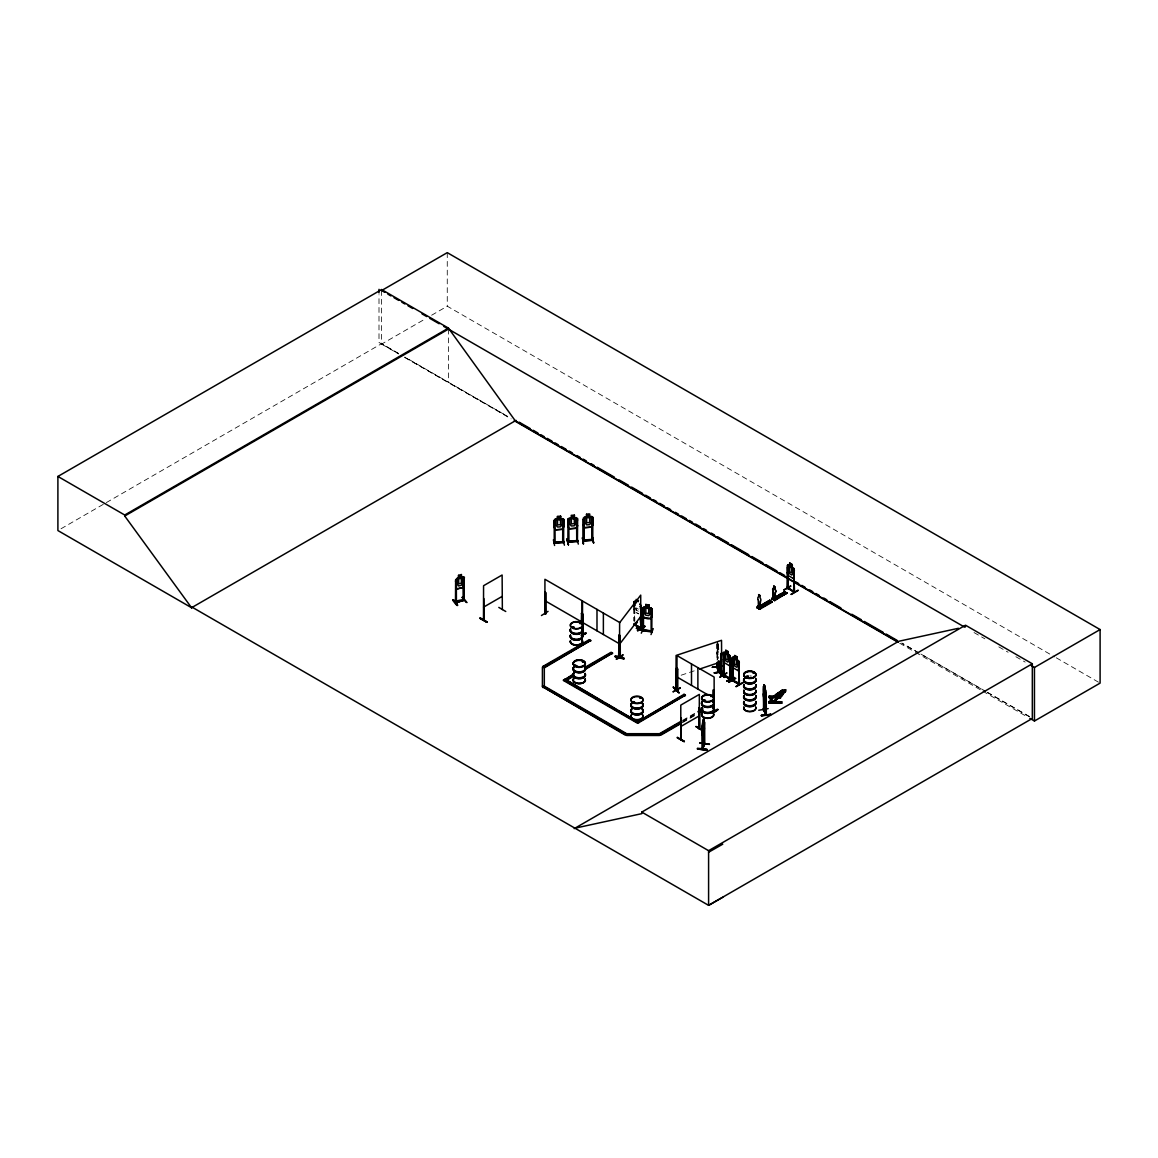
<?xml version="1.0" encoding="UTF-8"?>
<svg xmlns="http://www.w3.org/2000/svg" width="1158" height="1158" viewBox="0 0 1158 1158"><rect width="100%" height="100%" fill="white"/><g stroke="black" fill="none" stroke-linecap="round" stroke-linejoin="round"><path stroke-width="0.75" stroke-dasharray="5 3.75" d="M61.027 528.757L104.785 503.484M106.348 502.586L381.619 343.651L398.714 353.523M381.619 290.542L381.619 344.1L425.391 318.841M431.63 315.222L447.263 306.204L1054.692 656.904M682.684 720.305L696.609 712.271M682.684 720.971L696.609 712.937M682.496 721.984L696.407 713.95M682.496 722.65L696.407 714.616M681.136 675.215L696.276 670.164M718.64 647.742L718.756 649.334L717.207 643.906M716.889 650.926L717.077 654.111L716.889 643.848M638.376 609.137L636.22 607.921L636.22 612.669M638.376 611.25L636.22 610.034L635.076 607.27M398.482 353.653L378.999 342.45L378.999 294.653M404.721 357.243L507.494 416.344L404.938 357.113M918.916 652.938L901.793 643.081L918.873 652.953M985.878 691.442L920.48 653.821L985.704 691.543M987.427 692.325L1029.476 716.513M1056.27 657.802L1100.1 683.119M974.037 632.572L984.879 638.825M998.818 646.873L1008.126 652.244M1015.87 656.716L1025.163 662.087M987.253 692.426L1029.216 716.657M381.619 344.1L398.714 353.972M404.938 357.561L511.127 418.863M899.708 643.211L913.807 651.361M915.385 652.258L981.188 690.255M982.751 691.167L1028.188 717.395M717.642 643.877L717.844 645.209L717.642 642.241L717.149 660.19M717.526 650.68L718.119 652.388L717.526 645.773L717.497 660.161M718.119 654.502L717.222 649.768M717.091 654.067L718.64 658.395M718.119 643.964L718.423 651.664M718.235 643.92L718.221 646.584M716.99 643.848L716.99 659.684M634.787 608.79L634.787 621.296M634.555 607.154L634.555 621.426M634.164 608.428L634.164 620.934M633.918 608.572L633.918 621.064M448.45 329.118L448.45 382.676M447.263 252.647L447.263 306.204M749.819 675.939A6.137 3.546 0 0 1 751.397 676.069M634.627 611.685L633.918 608.659L634.685 611.627L638.666 613.87L634.555 611.728"/><path stroke-width="1.5" d="M716.961 666.776L717.526 666.458M716.99 663.259L717.178 667.399L717.497 661.942M724.242 677.14L719.219 671.915C732.971 684.696 715.572 671.901 717.395 666.849M718.655 670.945L718.582 671.857L719.046 670.974M702.139 749.125L704.455 743.725M702.776 747.981L702.182 749.255L702.081 726.211L704.281 720.869M702.776 748.763L704.831 743.798L702.284 748.734M704.759 722.404L704.194 744.218M704.788 743.885L704.078 720.406M759.995 607.704L760.415 600.944A2.186 1.259 60 0 0 760.097 597.948L760.068 595.777M760.097 607.646L760.415 600.944M774.977 599.048L775.295 592.346A2.186 1.259 60 0 0 774.977 589.35L774.963 586.86M775.064 598.99L775.382 592.288A2.186 1.259 60 0 0 775.064 589.292L774.977 587.424M775.686 696.204L769.173 696.103L770.417 696.58L770.417 697.883L769.173 697.42M774.456 696.638L771.416 696.595L771.185 702.79C800.221 703.413 761.486 703.413 770.186 702.819L770.417 696.58M770.186 702.819L770.186 701.516C761.486 702.095 800.221 702.11 771.185 701.487M771.185 702.79L771.561 697.652L782.504 690.429M771.575 702.805L782.547 695.234M778.625 693.729L771.561 697.652M772.936 701.053C782.157 696.566 767.421 706.293 773.226 696.667L782.374 690.139L775.715 694.539M771.416 696.595L771.416 697.898L780.579 697.594M782.258 690.154L783.228 690.139L782.113 695.712L775.368 700.069M785.486 689.821L785.413 691.558L782.055 694.67L775.484 698.129L775.556 696.392L777.597 694.149L783.011 691.456L783.155 690.067M782.996 693.266L785.558 691.63L785.573 689.705L783.17 691.413M704.281 727.89L704.18 731.045L704.411 727.861M464.242 577.306L464.199 600.394C463.779 598.02 464.474 601.074 455.427 602.565C456.194 599.048 473.115 599.106 455.716 601.986M697.434 748.908C706.467 747.489 714.356 751.991 697.434 748.908L707.017 750.181M697.55 748.604L707.118 749.863M697.55 748.256L707.118 749.559M759.185 606.691L758.215 606.835L759.141 606.271M758.215 606.879L759.272 606.503L758.041 606.343L758.041 607.907M758.519 607.096L760.835 608.225L760.835 607.299L759.373 607.936L759.706 609.282L772.314 602.03L769.795 600.191L757.057 607.747L769.824 600.495M774.152 597.861L773.168 598.107L773.92 598.107M773.399 598.454L773.197 591.029A2.186 1.259 60 0 1 773.515 588.409L773.906 585.919M773.891 597.745L774.166 598.049M765.583 701.024L765.843 698.94C766.118 704.701 762.529 695.147 763.368 693.613M614.927 656.514C620.471 654.545 632.804 662.376 614.927 656.514L623.959 658.772M615.13 656.166L624.119 658.511M486.953 622.353L479.962 618.329L486.953 622.309M487.113 622.15L480.121 618.184M684.175 741.757L677.184 737.733L684.364 741.192M677.358 737.241L684.335 741.54M572.588 627.303L574.006 627.014L572.66 627.462M573.76 627.303L572.284 627.202M579.55 623.236L580.563 623.409L579.565 623.482M580.042 623.409L580.419 623.54M580.187 622.874L579.811 623.25M576.264 666.299C573.919 666.4 576.727 664.62 575.063 665.763A6.123 3.532 0 0 0 585.181 664.287A6.123 3.532 0 0 0 577.683 659.959A6.123 3.532 0 0 0 574.933 665.879L575.135 665.676M575.454 665.416L576.655 665.778L575.338 665.372M582.344 661.811L583.096 661.377M582.691 661.406L583.256 662.029L582.503 661.58M633.744 702.37C632.123 700.691 636.335 702.732 633.122 702.284M634.656 702.153L632.818 701.878M640.229 698.274L641.069 698.202M640.084 697.97L641.127 697.97L640.36 698.202M705.019 700.518L703.586 700.46M711.577 696.465L710.795 696.537M745.882 677.3C745.347 675.013 749.255 677.777 746.085 677.387M746.736 677.025L746.273 676.938M747.127 677.01L747.388 676.634M765.974 604.1L765.076 603.593L765.974 603.434M765.974 604.259L765.974 603.289M753.887 672.798L752.961 673.102M780.955 595.603L781.129 594.691M721.781 674.159L720.667 675.056L720.754 653.604L721.695 653.503L720.754 653.604M758.939 606.3L758.215 606.662M463.272 587.164L464.242 584.341M455.716 579.709L456.57 589.205L463.388 587.28L464.387 577.306L461.333 577.249L461.434 574.498L458.525 575.309L458.582 578.001M763.614 709.593L766.307 714.052L763.354 709.593L765.901 714.964M619.458 656.311C618.98 654.719 618.386 658.164 620.297 656.904L620.21 635.452M620.225 656.948L619.993 656.543M640.316 629.17L640.823 629.286M729.424 665.575L730.336 663.491L729.482 665.705L724.112 662.608L723.417 652.504L725.849 652.967L725.849 650.333M738.312 670.714L739.079 661.58L733.101 657.078L732.305 657.643L732.334 680.672L732.305 657.643M739.151 668.557L738.37 670.829L733.014 667.732L732.377 664.663L733.014 667.732M794.2 576.423L793.418 578.595L794.2 576.322M673.507 687.534C690.964 704.18 661.811 676.33 678.545 692.035M673.536 687.157L678.559 692.484M562.629 529.148L563.7 526.514M554.204 527.295L555.203 529.843L562.716 529.278L563.801 526.528L563.801 519.435L560.602 518.755L560.602 516.106L560.501 518.9L562.108 519.667L562.108 524.588L560.501 526.818L557.519 527.035L555.912 525.037L555.912 520.13L557.519 519.131C556.781 512.603 559.184 521.086 555.218 519.146L554.204 520.231L554.248 543.247L563.801 542.48L562.86 541.539M569.027 528.815L576.525 528.207L577.625 525.5L576.539 528.265L569.027 528.815L568.028 526.268M589.755 516.656L592.954 517.351L592.954 524.429L591.781 527.049L584.341 527.686L583.357 525.139M592.954 524.429L591.854 527.136L584.341 527.686L583.444 525.052M452.764 600.249C461.695 612.828 455.774 598.787 452.764 600.264M457.497 605.142L453.212 599.699M702.616 749.197L702.472 725.27C704.05 709.289 704.513 728.396 702.848 731.393L702.472 730.191M702.978 720.985L703.413 719.9M702.978 721.868L703.413 720.783M702.443 724.647L702.819 720.826M704.165 720.537L703.644 721.81L703.673 719.031M702.848 729.294L703.543 722.679L702.819 748.806M702.211 733.231L702.443 735.301L704.165 731.002M699.939 742.756L709.405 744.406L699.823 742.654M651.925 631.168L651.809 631.993L642.473 630.676L642.618 607.646L642.632 630.734L643.443 630.821L643.501 609.166L642.632 609.036M648.9 604.925L648.769 607.689L650.333 608.79L650.333 613.711L648.769 615.607L645.831 615.202L644.268 612.871L644.268 607.95L645.831 607.299L645.759 604.49L648.9 604.925L648.9 607.559L652.041 608.92C652.547 616.577 652.75 621.354 643.558 617.518L642.589 614.768M645.759 607.125L645.759 604.49M652.041 608.92L650.926 607.849M643.645 627.781L641.286 633.194M642.574 629.648L651.983 630.951M643.602 629.822L643.312 630.792L642.647 629.923M651.925 610.527L651.071 610.396L651.143 631.892L651.259 630.835M653.228 628.649L651.013 634.57M464.315 600.336L455.485 602.768L455.63 579.709L458.626 578.016L458.582 575.367M651.925 615.969L650.854 618.444L643.66 617.388L642.719 614.71M719.958 677.256L726.978 672.899L720.015 676.909M728.845 682.38L735.764 678.371M783.908 590.117L790.856 586.122M541.452 615.52L548.052 611.366M634.266 624.524C632.977 623.438 641.677 620.92 634.613 623.684M680.224 687.953L673.377 691.659M553.394 539.831L554.581 545.49M566.667 539.281L568.404 544.463M567.13 539.194L568.404 544.796M567.145 538.861L568.462 544.897M583.646 543.71L582.474 537.703L583.285 543.739M545.765 613.103L544.853 612.9L545.635 613.335M582.315 634.902L583.212 635.887L583.14 614.42L582.271 614.203L583.14 614.42M582.315 635.684L583.212 635.814L582.199 634.801M618.69 655.949L619.24 656.268M618.661 656.687L618.994 635.12L619.24 657.049M634.888 624.09L634.092 623.684M619.689 656.948L620.254 656.268M640.852 627.81L640.186 627.477M676.692 690.182L677.734 690.414L677.647 668.991L676.779 668.759L677.647 668.991M714.182 711.432L714.124 677.025L677.025 655.602L676.822 690.255M723.417 652.504L723.938 675.823M724.387 674.94L723.967 675.027M724.387 675.722L723.692 653.894L724.155 675.867M723.62 675.288L730.568 679.225L729.873 657.469L730.018 678.892M732.507 679.63L733.043 681.005L733.202 664.75M794.2 569.287L794.272 592.331C781.245 583.27 790.176 589.234 787.874 588.713M788.337 587.844L787.31 587.569M788.019 567.29L787.397 566.928L788.265 588.496M563.758 542.277L554.016 542.972L555.073 542.928M563.613 542.277L562.672 542.364L562.774 520.926L563.7 521.057L562.774 520.926M567.825 541.987L568.94 542.089L568.795 520.478L567.927 520.55L568.795 520.478M577.625 540.67L576.742 540.772C575.729 542.566 577.958 538.513 577.625 541.452M576.496 541.336L577.581 541.264L568.013 541.93M592.896 539.339L583.14 540.062L584.225 539.99M592.896 540.12L583.154 540.815L584.225 540.772M591.955 518.972L592.838 518.9L591.912 518.77L591.81 540.207L592.766 540.12M483.494 620.138L483.566 585.716L502.123 575.005L502.355 609.586M573.688 627.462L573.615 627.636M576.843 666.038L575.685 665.836M703.528 700.286L704.44 700.098M703.934 700.257L705.077 700.691M780.246 594.749L780.579 595.603M753.612 673.059L753.67 672.61M763.658 686.289L765.655 690.414M640.374 608.601L641.04 608.211L640.692 630.097L641.011 606.98L640.142 606.763L641.011 606.98M636.451 628.287L645.657 630.386L636.611 628.085M640.779 629.286L640.591 629.59M619.544 622.83L640.721 595.111L640.692 630.097M620.601 642.878L640.721 616.534M484.145 620.167L483.87 598.541M699.649 729.019L699.345 707.408L699.577 728.975M577.437 540.743L568.071 541.408L567.869 542.176L568.013 519.146L571.241 518.017M586.556 514.253L586.657 516.975L586.541 514.195L589.755 514.022L589.654 516.743L591.246 517.51L591.246 522.432L589.654 524.661L586.657 524.878L585.065 522.895L585.065 517.973L586.657 516.975L583.357 518.075L583.4 541.09L592.939 540.323L592.013 539.382M640.678 628.78L640.823 630.068M758.548 594.792L759.518 594.821M554.971 521.505L554.089 521.578L554.971 521.505L555.116 543.116L554.175 542.147L554.175 543.203M554.19 542.176L563.743 541.741L554.074 542.451M568.824 542.132L568.94 541.539M583.314 541.061L583.241 519.421L584.124 519.349L584.066 541.032L584.211 540.221M592.939 539.541L583.212 540.294M458.669 578.059L457.222 579.347L457.222 584.269L458.669 585.977L461.376 585.21L462.838 582.691L462.838 577.77L461.376 577.306L461.333 574.614M763.325 708.884L763.947 710.1L763.267 686.564M619.906 657.353L619.863 635.93M642.589 607.704L645.86 607.226M633.267 701.647L633.889 701.69M787.628 566.798L787.382 588.38L787.44 565.35L788.164 564.829L794.2 569.345L793.476 567.898M787.44 565.35L788.164 564.829M633.846 606.937L633.846 601.639L636.22 601.957M716.961 666.849L718.857 672.349L719.002 661.03M719.176 671.466L717.367 666.805M783.011 691.456L785.645 689.763M782.49 690.776L771.778 698.245M771.807 697.898L782.75 690.675M642.545 630.444L643.602 630.603M757.057 607.747L757.245 606.691C758.968 603.825 759.634 609.716 758.157 607.849M769.795 600.191L770.432 600.959L757.231 607.733M757.506 608.008L770.403 600.959M784.632 591.883L772.024 599.091L785.413 592.303L772.473 599.352M784.646 591.883L772.082 599.135L772.212 598.049C774.63 594.966 773.501 602.58 773.848 598.035M785.052 592.1L772.212 598.99L774.716 600.64L774.08 600.148L787.093 592.882L774.659 600.611M759.749 609.282L758.939 608.833L772.125 601.538L759.127 608.819M759.373 609.079L757.245 607.632L770.244 600.64M771.532 601.595L772.27 602.03M784.777 591.55L786.962 593.214M774.355 600.423L775.817 598.657L775.817 599.583L773.689 598.179M786.919 593.171L773.906 600.162L786.658 592.795M498.809 607.4L505.756 611.496M681.092 717.946L681.034 739.73L681.338 718.076M680.788 739.557L680.788 705.106L699.345 694.395L699.229 729.178L699.577 707.552M696.175 726.732L701.864 730.249M633.846 601.639L633.918 606.98M634.656 601.06L636.307 602.088M545.172 592.158L545.317 613.581M581.403 623.684L581.649 613.219L582.271 623.901M582.271 613.581L581.403 613.364M581.533 635.076L585.702 632.659L585.716 633.383M582.966 634.627L586.078 633.296L581.533 635.814M581.244 635.699L585.745 633.064M634.555 624.017L637.03 622.28M618.792 656.76L618.994 635.12M640.316 627.448L634.627 624.48L640.663 627.752M634.627 624.263C641.995 630.155 641.431 630.907 640.142 617.475M637.508 630.097C655.833 621.397 634.946 629.648 637.899 630.748M637.566 630.155L644.47 626.116M637.508 630.545L644.528 626.507M637.87 630.69L644.818 626.71M616.215 659.047C629.735 650.029 620.326 657.758 616.505 659.249M677.169 689.271L676.706 689.632M680.238 687.924L673.015 691.847M677.734 690.414C677.792 688.721 675.418 689.299 676.706 688.851M713.256 696.711L713.487 689.69L713.965 711.649L713.777 710.809M713.386 711.548C721.043 706.366 717.468 711.374 712.387 713.024M712.098 712.792L717.627 709.564M712.358 712.952L717.917 709.738M192.402 607.328L191.649 607.776L57.9 530.552L57.9 476.445L381.619 289.543L448.45 328.119L515.281 420.817L897.913 641.735M381.619 289.543L381.619 290.542L447.263 252.647L1100.1 629.561L1100.1 683.119L1034.456 721.014L1029.766 718.293M57.9 476.445L124.731 515.02L448.45 328.119M722.766 897.276L708.595 905.353L192.315 607.284L191.548 607.718L124.731 516.019L448.45 329.118M191.548 607.718L516.034 420.383M483.566 607.139L502.123 596.428M542.957 666.415L589.35 639.636L590.696 640.417L544.318 667.862L542.957 666.415L544.318 667.196L590.696 640.417M542.957 667.08L555.333 659.944M558.417 658.164L569.244 651.911M572.341 650.13L583.154 643.877M586.252 642.097L589.35 640.302L590.696 641.083M678.052 723.649L659.495 734.36L626.695 734.36L625.349 735.142L542.957 686.911L544.318 686.129L626.695 733.694L659.495 733.694L681.15 721.202M542.957 687.577L544.318 686.795L597.166 717.309M642.299 719.075L637.667 721.752L684.045 694.308L685.391 695.09L637.667 723.316L563.454 680.47L574.079 673.666M584.906 667.413L611.178 652.244L612.539 653.025L584.703 669.758M563.454 680.47L572.53 675.23M584.906 668.094L611.178 652.909L612.539 653.691M573.89 675.346L566.146 680.47L573.89 676.011M584.703 669.092L612.539 653.025M792 564.409C786.21 561.702 794.359 564.091 792 567.044M789.64 565.77L789.799 563.222M793.809 591.738L793.823 570.358L794.518 592.187L787.744 588.235M794.446 570.72L793.577 570.503M788.062 575.497L787.44 572.428L788.062 575.497L793.505 578.551M773.428 588.467L773.515 588.409A2.186 1.259 60 0 0 773.11 591.087L773.211 598.295M758.128 599.728L758.229 599.685A2.186 1.259 60 0 1 758.548 597.05L758.924 594.575M758.693 606.068L757.245 606.691M772.212 598.049L773.674 597.412M760.835 607.299L759.373 607.936M775.817 598.657L774.355 599.279M758.924 608.819L771.677 601.451M794.272 591.55L793.751 591.188M797.934 590.218L791.015 594.271M798.253 590.421L791.305 594.474M728.049 651.52L729.048 660.697L727.904 662.159L725.776 660.928L724.633 658.149L725.776 650.203L728.049 651.52L727.977 654.198L730.336 656.412L730.336 679.442L723.446 675.461L723.692 653.894M729.453 655.052L730.336 656.412M723.417 659.568L724.199 662.564M730.495 657.831L729.627 657.614M732.58 659.032L733.043 681.005M732.334 680.6L739.224 684.566L739.224 661.536L736.864 659.336L736.951 656.658L737.936 665.836L736.792 667.283L734.664 666.053L733.521 663.288L733.521 658.366L734.664 657.976M738.905 684.031L738.761 662.608L739.47 684.436L732.507 680.412M645.397 717.294L682.496 695.871M739.397 662.969L738.529 662.738M563.454 679.804L637.667 722.65L685.391 695.09M542.957 686.911L625.349 734.476L626.695 733.694L626.695 735.475L659.495 735.475L659.495 733.694L660.856 734.476L680.947 722.867M729.554 678.429L730.235 679.442M730.148 678.588C713.893 669.903 735.2 680.586 729.627 678.284M726.978 680.933L734.317 677.56L727.021 680.991M727.065 681.382L734.027 677.358L727.021 681.295M739.224 683.785C722.418 675.157 744.478 685.522 738.558 683.452M735.967 686.506L742.886 682.453M736.242 686.68L743.204 682.699M698.158 711.388L702.79 708.71M698.158 712.054L702.79 709.376M699.504 712.156L702.602 710.375M659.495 734.36L660.856 735.142L680.947 723.547M699.504 712.836L702.602 711.041M680.788 726.529L699.345 715.818M574.194 828.636L898.68 641.286L958.462 628.287M574.947 828.187L641.778 813.654L641.778 812.105L965.497 625.204L1032.328 663.78L1032.328 718.452L708.595 905.353L708.595 850.681L1032.328 663.78M965.497 626.753L964.744 627.202L443.789 326.426M1031.358 665.662L1034.456 667.457L1100.1 629.561M708.595 852.245L722.766 844.168M763.325 708.754L766.307 714.935L766.234 693.483M677.169 690.052L676.011 689.893L676.084 655.471L721.521 640.316L721.781 674.94L720.927 675.186L720.927 653.763M676.952 689.879L676.214 689.343M455.441 601.755L455.615 602.753M456.295 601.784L456.295 602.565L456.223 580.911L455.427 581.142L456.368 581.099L456.368 602.522M573.471 627.318L572.834 627.361M746.143 676.677L747.069 676.75M710.925 696.233L711.099 696.276M705.121 700.025L703.688 700.59M676.258 668.658L677.025 668.398L676.084 668.484L676.156 690.11M719.683 672.205L719.176 661.536M676.084 689.907L677.025 689.821M699.649 669.034L721.521 661.739M463.316 576.756L456.556 578.508M463.287 578.942L464.242 578.884L463.287 578.942L463.475 600.582L463.446 579.116M456.599 589.031L463.388 587.28M462.172 597.21L466.891 602.609L462.563 597.456M780.391 594.836L781.491 595.198M781.129 595.415L780.246 595.501M704.296 699.837L703.528 700.561M577.422 541.495L577.639 518.48L574.44 517.785M636.22 602.131L635.076 602.348L635.076 605.634M582.923 635.264L582.764 635.988L582.908 614.565M793.751 590.956L794.185 592.331M729.801 678.849L729.873 662.825M738.818 683.249L739.122 684.581M764.164 698.115L764.237 684.769L765.105 686.564L764.975 699.779M765.105 689.198L764.975 697.145L763.73 692.47L764.164 687.562M765.67 690.356L765.93 715.022L765.974 691.919M763.542 696.812L765.684 701.01M758.751 710.259L768.217 708.609M766.003 713.632L765.974 714.356M761.356 715.297L770.982 714.544L761.371 715.369M761.486 715.991L770.982 714.529M721.955 665.763L712.3 667.298L721.955 666.212M721.941 666.053L712.3 667.298M723.866 671.712L714.197 672.87L723.866 671.351M557.403 516.352L560.617 516.178M562.687 518.654L555.218 519.146M576.51 517.64L569.056 518.191L568.013 519.146M576.597 519.913L577.524 520.043L576.597 519.913L576.742 541.553M555.203 529.843L562.716 529.278M563.15 539.556L564.395 545.201M567.869 541.394L576.496 540.554M577.524 541.466L568.071 542.19M577.104 538.47L578.305 544.101M593.547 543.044L592.288 536.965L593.591 542.595M545.172 613.581L545.896 613.175M640.388 627.274L640.852 628.591M640.736 628.548L633.918 624.64M542.407 686.129L544.318 686.129M626.695 734.809L659.495 734.809M643.298 630.039L651.824 631.182M591.984 540.41L591.912 518.77M568.071 541.408L568.795 541.133M562.846 542.566L562.672 541.582M765.785 604.114L765.047 603.694M466.428 602.305L462.172 597.514M645.831 604.664L648.769 605.055M643.631 606.995L650.854 607.979M704.31 720.783L704.194 744.333M702.081 733.289L702.11 726.182M699.837 742.944L709.434 744.261M763.527 710.129L763.585 688.663M592.317 536.965L593.634 542.957M718.8 672.277L718.669 661.073M677.3 690.53L677.416 669.121M794.055 591.506L788.091 588.206L793.505 591.333M738.876 684.045L738.761 669.744M773.993 586.006L774.861 586.918M759.026 594.647L759.894 595.559M574.325 517.887L575.931 518.639L575.931 523.561L574.325 525.79L571.343 526.007L569.736 524.024L569.736 519.102L571.343 518.104L571.227 515.324L574.44 515.151L574.325 517.887L574.325 515.18M638.536 600.626L636.147 599.366L636.22 603M638 600.93L636.611 600.148L638 601.813M544.853 612.9L545.635 614.116L545.809 592.52M703.007 730.466L696.001 726.442L703.007 730.756M480.15 617.793L487.113 621.846M381.619 290.542L384.731 292.337M387.843 294.132L390.955 295.927M394.053 297.722L398.714 300.414M401.826 302.209L404.938 304.004M408.05 305.799L412.711 308.491M422.033 313.876L426.694 316.568M429.806 318.363L439.128 323.733M519.16 422.178L530.089 428.489M533.216 430.298L537.905 433.005M541.018 434.8L544.144 436.609M547.271 438.404L551.961 441.111M555.087 442.921L558.199 444.73M561.326 446.525L566.016 449.232M569.143 451.041L572.255 452.836M576.945 455.543L580.071 457.352M583.198 459.147L586.31 460.956M591 463.663L594.126 465.458M597.253 467.267L614.435 477.183M619.11 479.89L628.49 485.303M631.602 487.098L642.545 493.409M645.657 495.219L650.347 497.926M653.474 499.72L656.6 501.53M659.727 503.339L664.403 506.032M667.529 507.841L670.656 509.65M675.331 512.343L678.458 514.152M681.584 515.961L686.274 518.668M689.401 520.463L692.513 522.272M695.64 524.067L700.329 526.774M703.456 528.584L706.568 530.378M711.258 533.085L714.385 534.895M717.511 536.69L728.44 543.001M731.567 544.81L748.748 554.725M751.86 556.535L762.804 562.846M765.916 564.641L776.859 570.966M779.971 572.761L784.661 575.468M795.589 581.779L798.716 583.589M801.843 585.383L804.969 587.193M809.645 589.9L812.771 591.695M815.898 593.504L819.024 595.299M823.714 598.006L826.826 599.815M829.953 601.61L840.882 607.936M851.825 614.247L861.19 619.646M864.317 621.455L883.062 632.268M886.174 634.077L897.117 640.388M514.253 420.672L898.145 642.314M790.538 586.006L783.966 589.813M773.848 599.598L773.139 597.629M736.951 656.658L734.592 655.385L734.664 658.149M733.028 657.122L734.737 658.106M724.17 652.099L729.424 655.124M735.475 678.255L728.903 682.048M544.926 600.698L582.04 622.121M582.517 622.468L619.617 643.891M677.025 677.039L708.218 695.046M685.391 695.755L684.045 694.308M601.914 701.111L564.8 679.022L639.013 722.534L618.908 710.94M604.997 702.906L615.824 709.145M600.278 719.104L611.163 725.386M614.261 727.181L626.695 734.36M641.778 812.105L708.595 850.681M562.629 518.683L563.816 519.508M634.801 624.828L634.801 624.061M582.286 634.193L581.895 634.367A6.224 3.59 0 0 1 577.234 639.679A6.224 3.59 0 0 1 570.416 635.192M545.765 613.885L545.563 592.664M544.926 613.754L544.926 579.275L582.04 600.698L582.04 624.046M783.069 693.28L783.011 694.482M619.53 657.252L619.617 622.468L582.517 601.045L582.517 624.379M453.198 599.728L457.555 605.229M764.135 684.783L764.975 686.607M764.309 685.666L764.83 687.62L764.309 686.549M764.164 688.445L764.975 690.125M764.164 693.367L764.975 695.032M455.716 586.73L456.643 589.089M770.866 714.211L761.371 715.673M591.81 516.439L584.356 516.989M584.124 519.349L583.241 519.421M583.241 543.797L582.532 537.688M723.953 672.045L714.211 672.798M702.11 733.217L702.341 735.287M758.229 599.685L758.447 606.806L758.519 605.967M1034.456 667.457L1034.456 721.014M793.823 570.358L793.823 591.781M791.927 564.453L792.984 573.601L791.84 575.048L789.713 573.818L788.569 571.053L789.713 563.092M788.265 574.296L788.091 588.756M784.965 594.112L782.649 592.954M783.691 594.85L781.375 593.692M781.288 596.24L778.958 595.082M780.579 696.291L780.564 698.057M780.145 701.632L780.116 703.398M775.628 598.556L775.628 599.294L773.023 597.702L773.023 599.265M773.501 597.311L773.501 598.237M772.4 598.15L772.4 598.903M769.998 602.753L767.667 601.61M769.173 696.103L769.158 697.869M769.187 701.502L769.173 703.21M767.58 604.143L765.264 603M764.237 684.769L764.266 687.548M763.918 695.755L763.947 710.1M760.661 607.197L760.661 607.936M717.323 663.216L717.178 667.399M713.487 689.69L713.487 696.566M697.883 667.645L697.883 689.082M691.5 663.968L691.5 685.391M676.851 668.224L676.779 690.269M651.925 608.949L651.809 631.993M645.44 630.676L636.408 628.403M603.376 613.089L603.376 634.512M596.992 609.412L596.992 630.835M592.838 517.337L592.751 540.395M581.649 613.219L581.649 623.54M568.129 519.16L568.144 526.253M563.7 519.479L563.599 542.552M554.32 520.246L554.32 527.266M378.999 289.341L378.999 292.887M124.731 515.02L124.731 516.019M713.082 707.755A6.224 3.59 0 0 1 707.697 713.154A6.224 3.59 0 0 1 702.313 707.755M713.01 708.131A6.123 3.532 0 0 1 707.697 713.429A6.123 3.532 0 0 1 702.399 708.131M712.995 712.735A6.108 3.532 0 0 1 707.697 718.032A6.108 3.532 0 0 1 702.399 712.735M713.024 713.082A6.152 3.546 0 0 1 707.697 718.394A6.152 3.546 0 0 1 702.37 713.082M713.082 701.849A6.224 3.59 0 0 1 707.697 707.234A6.224 3.59 0 0 1 702.313 701.849M713.01 707.133A6.137 3.546 0 0 1 707.697 712.445A6.137 3.546 0 0 1 702.385 707.133M713.01 702.211A6.137 3.546 0 0 1 707.697 707.538A6.137 3.546 0 0 1 702.385 702.211M713.082 707.451A6.224 3.59 0 0 1 707.697 712.85A6.224 3.59 0 0 1 702.313 707.451M713.082 701.545A6.224 3.59 0 0 1 707.697 706.93A6.224 3.59 0 0 1 702.313 701.545M713.01 701.227A6.137 3.546 0 0 1 707.697 706.539A6.137 3.546 0 0 1 702.385 701.227M581.736 628.085A6.137 3.546 0 0 1 577.234 633.383A6.137 3.546 0 0 1 570.503 628.939M581.736 634.989A6.137 3.546 0 0 1 577.234 640.273A6.137 3.546 0 0 1 570.503 635.843M581.823 634.627A6.224 3.59 0 0 1 577.234 639.983A6.224 3.59 0 0 1 570.416 635.496M581.736 634.005A6.137 3.546 0 0 1 577.234 639.288A6.137 3.546 0 0 1 570.503 634.859M581.823 628.707A6.224 3.59 0 0 1 577.234 634.077A6.224 3.59 0 0 1 570.416 629.576M581.823 628.403A6.224 3.59 0 0 1 577.234 633.773A6.224 3.59 0 0 1 570.416 629.272M581.736 629.084A6.137 3.546 0 0 1 577.234 634.367A6.137 3.546 0 0 1 570.503 629.938M581.75 639.94A6.152 3.546 0 0 1 577.234 645.238A6.152 3.546 0 0 1 570.489 640.794M581.707 639.621A6.094 3.517 0 0 1 578.001 644.789A6.094 3.517 0 0 1 570.329 641.387M581.75 639.737A6.152 3.546 0 0 1 577.234 645.035A6.152 3.546 0 0 1 570.489 640.591M642.386 709.347A6.224 3.59 0 0 1 636.987 714.747A6.224 3.59 0 0 1 631.602 709.347M642.314 709.724A6.137 3.546 0 0 1 636.987 715.036A6.137 3.546 0 0 1 631.675 709.724M642.285 714.356A6.108 3.532 0 0 1 636.987 719.639A6.108 3.532 0 0 1 631.703 714.356M642.314 714.674A6.152 3.546 0 0 1 640.736 719.263A6.152 3.546 0 0 1 632.644 718.959M631.675 718.221A6.152 3.546 0 0 1 631.675 714.674M642.386 703.442A6.224 3.59 0 0 1 636.987 708.826A6.224 3.59 0 0 1 631.602 703.442M642.299 708.739A6.123 3.532 0 0 1 636.987 714.037A6.123 3.532 0 0 1 631.689 708.739M642.299 703.818A6.123 3.532 0 0 1 636.987 709.116A6.123 3.532 0 0 1 631.689 703.818M642.386 709.043A6.224 3.59 0 0 1 636.987 714.443A6.224 3.59 0 0 1 631.602 709.043M642.386 703.138A6.224 3.59 0 0 1 636.987 708.522A6.224 3.59 0 0 1 631.602 703.138M642.299 702.819A6.123 3.532 0 0 1 636.987 708.131A6.123 3.532 0 0 1 631.689 702.819M585.282 673.97A6.224 3.59 0 0 1 578.45 678.458A6.224 3.59 0 0 1 573.876 673.102M585.195 674.332A6.137 3.546 0 0 1 578.464 678.762A6.137 3.546 0 0 1 573.948 673.478M585.152 678.95A6.094 3.517 0 0 1 578.464 683.35A6.094 3.517 0 0 1 573.992 678.096A6.152 3.546 0 0 0 578.464 683.51A6.152 3.546 0 0 0 585.21 679.066M585.21 679.283A6.152 3.546 0 0 1 578.464 683.712A6.152 3.546 0 0 1 573.948 678.429M585.282 668.065A6.224 3.59 0 0 1 578.45 672.552A6.224 3.59 0 0 1 573.876 667.196M585.181 673.334A6.123 3.532 0 0 1 578.464 677.763A6.123 3.532 0 0 1 573.963 672.48M585.181 668.412A6.123 3.532 0 0 1 578.464 672.841A6.123 3.532 0 0 1 573.963 667.558M585.282 673.666A6.224 3.59 0 0 1 578.45 678.154A6.224 3.59 0 0 1 573.876 672.798M585.282 667.761A6.224 3.59 0 0 1 578.45 672.248A6.224 3.59 0 0 1 573.876 666.892M585.181 667.428A6.123 3.532 0 0 1 578.464 671.843A6.123 3.532 0 0 1 573.963 666.574M745.462 677.054A6.152 3.546 0 0 0 755.754 675.461A6.152 3.546 0 0 0 748.227 671.119A6.152 3.546 0 0 0 745.462 677.054A6.123 3.532 0 0 1 748.227 676.069M755.711 690.096A6.094 3.517 0 0 1 749.819 694.525A6.094 3.517 0 0 1 743.914 690.096M755.827 679.21A6.224 3.59 0 0 1 749.819 683.727A6.224 3.59 0 0 1 743.798 679.21M745.419 677.589A6.224 3.59 0 0 1 748.198 676.663M755.725 679.558A6.123 3.532 0 0 1 749.819 684.016A6.123 3.532 0 0 1 743.899 679.558M745.477 677.98A6.123 3.532 0 0 1 748.227 677.068M755.827 678.906A6.224 3.59 0 0 1 749.819 683.423A6.224 3.59 0 0 1 743.798 678.906M745.419 677.285A6.224 3.59 0 0 1 748.198 676.359M755.725 678.574A6.123 3.532 0 0 1 749.819 683.017A6.123 3.532 0 0 1 743.899 678.574M755.725 685.478A6.123 3.532 0 0 1 749.819 689.922A6.123 3.532 0 0 1 743.899 685.478M755.827 685.116A6.224 3.59 0 0 1 749.819 689.632A6.224 3.59 0 0 1 743.798 685.116M755.827 684.812A6.224 3.59 0 0 1 749.819 689.328A6.224 3.59 0 0 1 743.798 684.812M755.725 684.479A6.123 3.532 0 0 1 749.819 688.938A6.123 3.532 0 0 1 743.899 684.479M755.754 690.429A6.152 3.546 0 0 1 749.819 694.887A6.152 3.546 0 0 1 743.87 690.429M755.711 690.979A6.094 3.517 0 0 1 749.819 695.408A6.094 3.517 0 0 1 743.914 690.979M755.711 706.945A6.108 3.532 0 0 1 749.819 711.388A6.108 3.532 0 0 1 743.914 706.945M755.754 690.646A6.152 3.546 0 0 1 749.819 695.118A6.152 3.546 0 0 1 743.87 690.646M755.725 696.407A6.123 3.532 0 0 1 749.819 700.865A6.123 3.532 0 0 1 743.899 696.407M755.725 695.422A6.123 3.532 0 0 1 749.819 699.866A6.123 3.532 0 0 1 743.899 695.422M755.725 702.327A6.123 3.532 0 0 1 749.819 706.771A6.123 3.532 0 0 1 743.899 702.327M755.827 701.965A6.224 3.59 0 0 1 749.819 706.481A6.224 3.59 0 0 1 743.798 701.965M755.827 701.661A6.224 3.59 0 0 1 749.819 706.177A6.224 3.59 0 0 1 743.798 701.661M755.725 701.328A6.123 3.532 0 0 1 749.819 705.787A6.123 3.532 0 0 1 743.899 701.328M755.827 696.059A6.224 3.59 0 0 1 749.819 700.576A6.224 3.59 0 0 1 743.798 696.059M755.827 695.755A6.224 3.59 0 0 1 749.819 700.272A6.224 3.59 0 0 1 743.798 695.755M755.754 707.277A6.152 3.546 0 0 1 749.819 711.736A6.152 3.546 0 0 1 743.87 707.277M777.554 695.075L777.467 696.812L782.099 693.743L782.186 692.006L777.554 695.075M784.241 690.95L784.183 692.064L785.066 690.4L784.241 690.95M640.027 604.1L640.765 605.533L640.027 604.1M634.164 603.072L634.787 603.434L634.164 603.072M460.898 575.251L459.161 576.612L460.898 575.251M461.376 578.189L458.669 578.942L458.669 583.864L461.376 583.111L461.376 578.189M559.965 516.743L558.055 516.888L558.055 517.771L559.965 517.626L559.965 516.743M573.803 515.73L571.878 515.875L571.878 516.743L573.803 516.598L573.803 515.73M589.118 514.586L587.193 514.731L587.193 515.614L589.118 515.469L589.118 514.586M560.501 519.783L557.519 520L557.519 524.921L560.501 524.704L560.501 519.783M574.325 518.755L571.343 518.987L571.343 523.908L574.325 523.677L574.325 518.755M589.654 517.626L586.657 517.843L586.657 522.765L589.654 522.548L589.654 517.626M544.318 667.196L542.407 667.196L542.407 686.795L544.318 686.795L544.318 667.196M648.248 605.431L646.352 605.171L646.352 606.054L648.248 606.3L648.248 605.431M648.769 608.572L645.831 608.167L645.831 613.089L648.769 613.494L648.769 608.572M791.464 564.728L790.103 563.932L791.464 565.596L791.464 564.728M791.84 568.013L789.713 566.783L789.713 571.705L791.84 572.935L791.84 568.013M785.819 593.62L783.503 592.288L785.819 593.62M782.562 595.501L780.231 594.155L782.562 595.501M770.837 602.261L768.521 600.93L770.837 602.261M768.709 603.492L766.393 602.16L768.709 603.492M766.307 604.881L763.99 603.55L766.307 604.881M727.528 651.824L726.153 651.042L727.528 652.707L727.528 651.824M736.416 656.962L735.041 656.166L736.416 657.845L736.416 656.962M727.904 655.124L725.776 653.894L725.776 658.815L727.904 660.046L727.904 655.124M736.792 660.263L734.664 659.032L734.664 663.939L736.792 665.17L736.792 660.263M704.643 701.097A6.108 3.532 0 0 0 713.806 698.042A6.108 3.532 0 0 0 704.643 694.988A6.108 3.532 0 0 0 704.643 701.097M704.643 701.589A6.108 3.532 0 0 0 713.806 698.535A6.108 3.532 0 0 0 704.643 695.48A6.108 3.532 0 0 0 704.643 701.589M704.629 701.314A6.152 3.546 0 0 0 713.849 698.245A6.152 3.546 0 0 0 704.629 695.162A6.152 3.546 0 0 0 704.629 701.314M573.355 628.186A6.152 3.546 0 0 0 582.575 625.117A6.152 3.546 0 0 0 573.355 622.049A6.152 3.546 0 0 0 573.355 628.186M573.369 628.476A6.123 3.532 0 0 0 582.546 625.407A6.123 3.532 0 0 0 573.369 622.353A6.123 3.532 0 0 0 573.369 628.476M633.918 702.689A6.137 3.546 0 0 0 643.139 699.62A6.137 3.546 0 0 0 633.918 696.551A6.137 3.546 0 0 0 633.918 702.689M632.688 702.631A6.094 3.517 0 0 0 642.893 701.053A6.094 3.517 0 0 0 635.409 696.74A6.094 3.517 0 0 0 632.688 702.631M576.206 666.443A6.108 3.532 0 0 0 585.383 663.389A6.108 3.532 0 0 0 576.206 660.335A6.108 3.532 0 0 0 576.206 666.443M576.206 666.936A6.108 3.532 0 0 0 585.383 663.881A6.108 3.532 0 0 0 576.206 660.827A6.108 3.532 0 0 0 576.206 666.936M746.765 678.081A6.094 3.517 0 0 0 755.913 675.042A6.094 3.517 0 0 0 746.765 671.987A6.094 3.517 0 0 0 746.765 678.081M746.736 677.792A6.152 3.546 0 0 0 755.957 674.723A6.152 3.546 0 0 0 746.736 671.64A6.152 3.546 0 0 0 746.736 677.792"/></g></svg>
